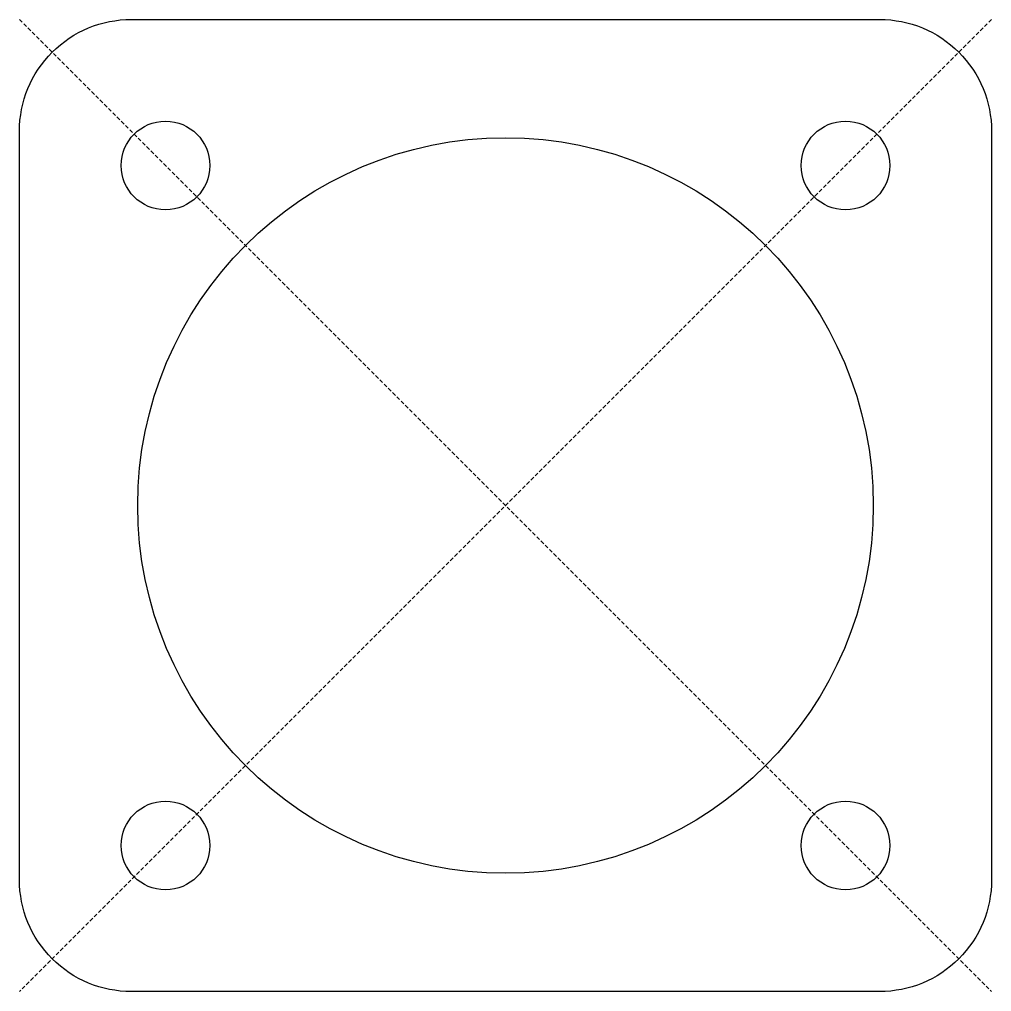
# Model space of a CAD drawing. Header units: millimetres. Extents: x -61 to 61, y -61 to 61.
import ezdxf

# ---------------------------------------------------------------- set-up
doc = ezdxf.new("R2010")
doc.units = ezdxf.units.MM
doc.linetypes.add('DASHED', pattern=[0.75, 0.5, -0.25])
doc.layers.get('0').update_dxf_attribs({"linetype": 'CONTINUOUS'})
doc.layers.add('1', color=7, linetype='DASHED')

msp = doc.modelspace()

# ---------------------------------------------------------------- linework, layer by layer
msp.add_lwpolyline([(-46.8, 60.8), (46.8, 60.8, -0.414214), (60.8, 46.8), (60.8, -46.8, -0.414214), (46.8, -60.8), (-46.8, -60.8, -0.414214), (-60.8, -46.8), (-60.8, 46.8, -0.414214)], format="xyb", close=True)
for centre, radius in [((-42.53, 42.53), 5.55), ((42.53, 42.53), 5.55), ((0, 0), 46), ((-42.53, -42.53), 5.55), ((42.53, -42.53), 5.55)]:
    msp.add_circle(centre, radius)
msp.add_point((0, 0))
msp.add_point((0, 0))
at = {"layer": '1'}
for p, q in [((60.8, 60.8), (-60.8, -60.8)), ((-60.8, 60.8), (60.8, -60.8))]:
    msp.add_line(p, q, dxfattribs=at)

doc.saveas('drawing.dxf')
